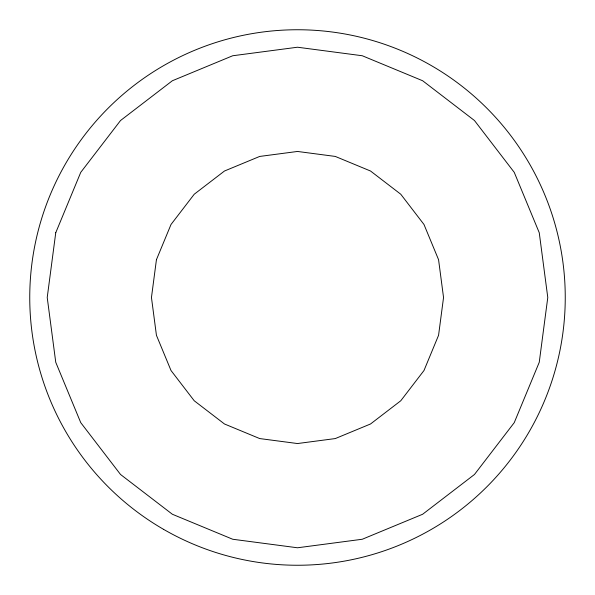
<?xml version="1.0" encoding="UTF-8"?>
<svg xmlns="http://www.w3.org/2000/svg" width="595" height="595" viewBox="0 0 595 595"><rect width="100%" height="100%" fill="white"/><g stroke="black" fill="none" stroke-linecap="round" stroke-linejoin="round"><path stroke-width="0.89" d="M55.752 232.719L47.221 297.5L55.752 362.281L80.749 422.643L120.525 474.475L172.357 514.251L232.719 539.249L297.5 547.779L362.281 539.249L422.643 514.251L474.475 474.475L514.251 422.643L539.249 362.281L547.779 297.5L539.249 232.719L514.251 172.357L474.475 120.525L422.643 80.749L362.281 55.752L297.5 47.221L232.719 55.752L172.357 80.749L120.525 120.525L80.749 172.357L55.752 232.719M156.433 259.703L151.457 297.5L156.433 335.297L171.018 370.521L194.23 400.77L224.479 423.982L259.703 438.567L297.5 443.543L335.297 438.567L370.521 423.982L400.77 400.77L423.982 370.521L438.567 335.297L443.543 297.5L438.567 259.703L423.982 224.479L400.77 194.23L370.521 171.018L335.297 156.433L297.5 151.457L259.703 156.433L224.479 171.018L194.23 194.23L171.018 224.479L156.433 259.703M163.625 529.379A267.75 267.75 0 0 0 565.25 297.5A267.75 267.75 0 0 0 163.625 65.621A267.75 267.75 0 0 0 163.625 529.379"/></g></svg>
